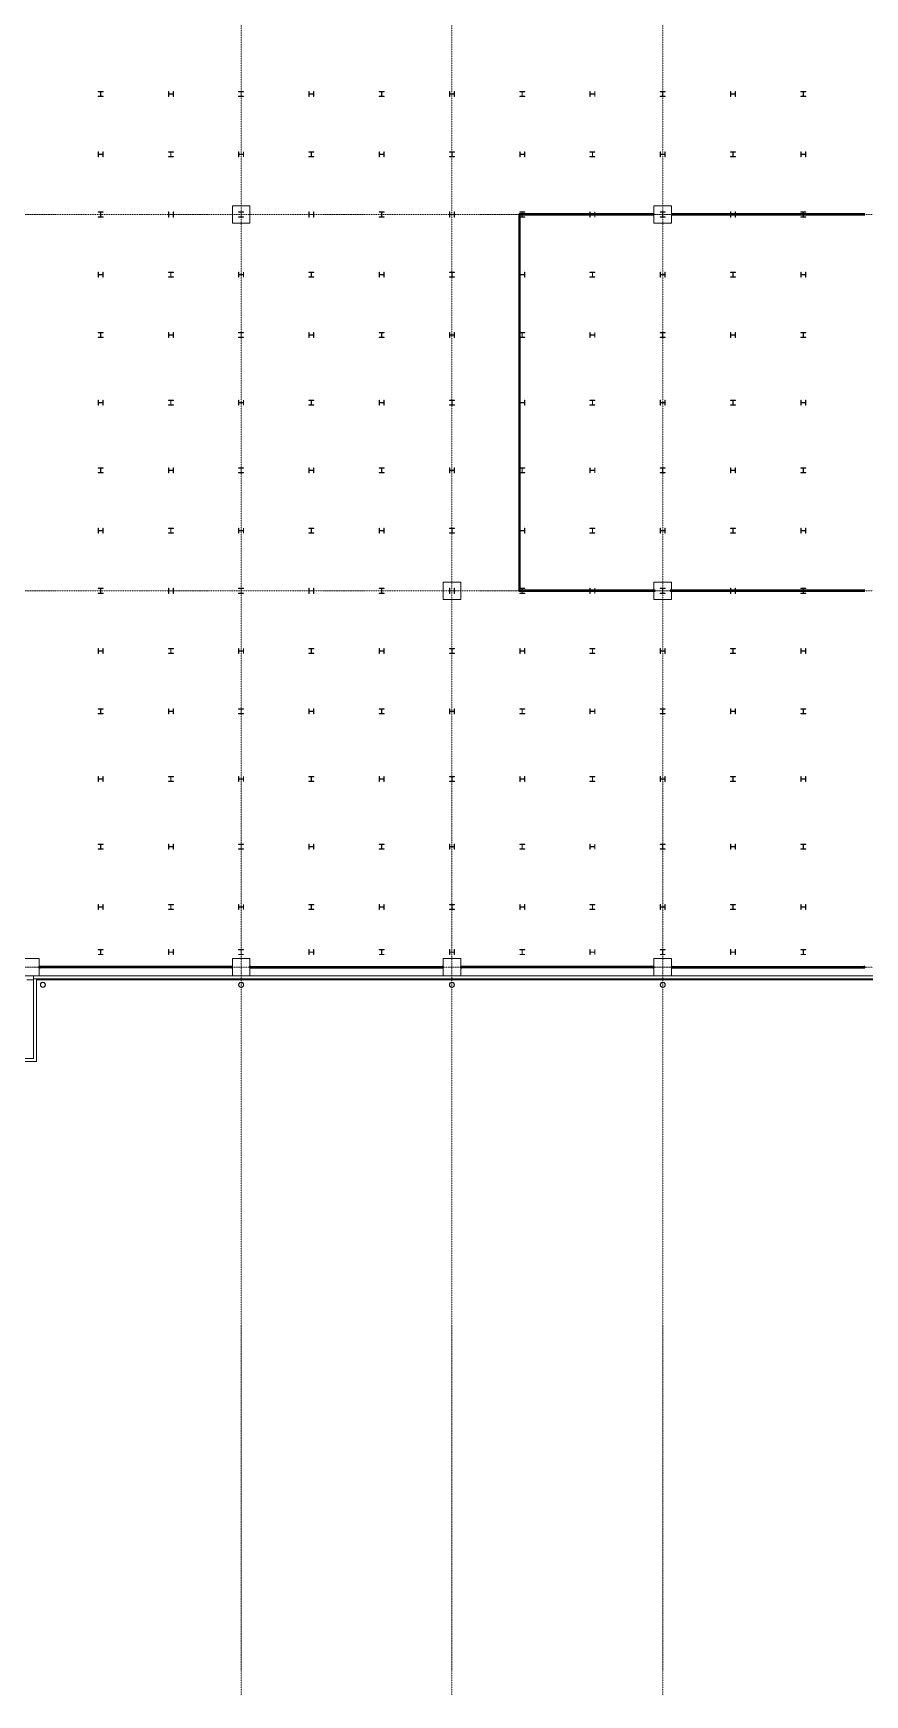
# Model space of a CAD drawing. Extents: x -32000 to 362567, y -29000 to 144214.
# Drawn here: x 184915 to 218050, y -29000 to 37225 of the extents above; entities that cross this region are included whole.
import ezdxf

# ---------------------------------------------------------------- set-up
doc = ezdxf.new("R2010")
doc.units = 0
doc.header["$LTSCALE"] = 10
doc.linetypes.add('H12PL25$0$JJP_三點線', pattern=[0.9, 0.3, -0.15, 0, -0.15, 0, -0.15, 0, -0.15])
for name, color, linetype in [('H12PL25$0$A-OBJE-MEP', 252, 'Continuous'), ('H12PL25$0$A-WALL-EX', 252, 'Continuous'), ('H12PL25$0$A-WALL-IN', 252, 'Continuous'), ('H12PL25$0$S-COL', 252, 'Continuous'), ('H12PL25$0$S-GRID', 252, 'Continuous'), ('XFDP20$0$A-Partition-Col (50K)', 1, 'Continuous'), ('XFDP20$0$A-W-P3_(8K)', 2, 'Continuous'), ('XFDP20$0$A-W-R1 (Rockwool) (50K)', 2, 'Continuous')]:
    doc.layers.add(name, color=color, linetype=linetype)

# ---------------------------------------------------------------- blocks, each defined once
blk = doc.blocks.new('XFDP20$0$TP1-50-Partition_Col-side')
blk.add_lwpolyline([(-2.5, -4), (-2.5, -3.9), (-2.6, -3.9), (-2.5, -3), (-2.5, -0.3), (-2.4, -0.2), (-0.7, -0.2), (-0.5, -0.2), (-0.1, -0.2), (0, -0.2), (0, -0.2), (0.5, -0.2), (0.6, -0.2), (2.4, -0.2), (2.5, -0.3), (2.5, -3), (2.6, -3.9), (2.5, -3.9), (2.5, -4), (2.7, -4), (2.7, 0), (-2.7, 0), (-2.7, -4)], close=True)
for points in [[(-1.6, -2.1), (-2.3, -2.1, 0.414213), (-2.4, -2.2), (-2.4, -3.6), (-2.5, -3.6), (-2.5, -2.2, -0.414213), (-2.3, -2), (-1.6, -2), (-1.6, -2.1)], [(1.6, -2.1), (2.3, -2.1, -0.414213), (2.4, -2.2), (2.4, -3.6), (2.5, -3.6), (2.5, -2.2, 0.414213), (2.3, -2), (1.6, -2), (1.6, -2.1)]]:
    blk.add_lwpolyline(points, format="xyb")
blk.add_lwpolyline([(2.2, -3.6), (-2.2, -3.6, -0.414214), (-2.3, -3.5), (-2.3, -2.6, -0.414214), (-2.2, -2.5), (-1.3, -2.5, 0.414214), (-1.1, -2.3), (-1.1, -2.2, 0.414214), (-1.3, -2.1), (-1.9, -2.1), (-1.9, -2.1), (-1.3, -2.1, -0.414214), (-1.2, -2.2), (-1.2, -2.3, -0.414214), (-1.3, -2.4), (-2.2, -2.4, 0.414214), (-2.4, -2.6), (-2.4, -3.5, 0.414214), (-2.2, -3.6), (2.2, -3.6, 0.414214), (2.4, -3.5), (2.4, -2.6, 0.414214), (2.2, -2.4), (1.3, -2.4, -0.414214), (1.2, -2.3), (1.2, -2.2, -0.414214), (1.3, -2.1), (1.9, -2.1), (1.9, -2.1), (1.3, -2.1, 0.414214), (1.1, -2.2), (1.1, -2.3, 0.414214), (1.3, -2.5), (2.2, -2.5, -0.414214), (2.3, -2.6), (2.3, -3.5, -0.414214)], format="xyb", close=True)
blk = doc.blocks.new('XFDP20')
at = {"layer": 'XFDP20$0$A-W-P3_(8K)', "ltscale": 0.5}
for p, q in [((204275, 14975), (204275, 30025)), ((209650, 30025), (204275, 30025)), ((204325, 15025), (204325, 29975)), ((209650, 29975), (204325, 29975)), ((218050, 30025), (210350, 30025)), ((218050, 29975), (210350, 29975)), ((209700, 14975), (204275, 14975)), ((209700, 15025), (204325, 15025)), ((218050, 15025), (210300, 15025)), ((218050, 14975), (210300, 14975))]:
    blk.add_line(p, q, dxfattribs=at)
at = {"layer": 'XFDP20$0$A-W-R1 (Rockwool) (50K)'}
for p, q in [((192850, 25, 0), (185150, 25, 0)), ((193550, 25, 0), (201250, 25, 0)), ((209650, 25, 0), (201950, 25, 0)), ((210350, 25, 0), (218050, 25, 0)), ((192850, -25, 0), (185150, -25, 0)), ((193550, -25, 0), (201250, -25, 0)), ((209650, -25, 0), (201950, -25, 0)), ((210350, -25, 0), (218050, -25, 0))]:
    blk.add_line(p, q, dxfattribs=at)
at = {"layer": 'XFDP20$0$A-Partition-Col (50K)', "yscale": 10, "zscale": 10}
for p, xscale, rotation in [((185150, 0), -10, 90), ((192850, 0, 0), 10, 270), ((193550, 0, 0), -10, 90), ((201250, 0), 10, 270), ((201950, 0), -10, 90), ((209650, 0, 0), 10, 270), ((210350, 0, 0), -10, 90), ((218050, 0), 10, 270)]:
    blk.add_blockref('XFDP20$0$TP1-50-Partition_Col-side', p, dxfattribs=dict(at, xscale=xscale, rotation=rotation))
blk = doc.blocks.new('H12PL25')
at = {"layer": 'H12PL25$0$A-OBJE-MEP', "lineweight": 0, "flags": 128}
for points in [[(185395, -700, 1), (185205, -700, 1)], [(193295, -700, 1), (193105, -700, 1)], [(201695, -700, 1), (201505, -700, 1)], [(210095, -700, 1), (209905, -700, 1)]]:
    blk.add_lwpolyline(points, format="xyb", close=True, dxfattribs=at)
at = {"layer": 'H12PL25$0$A-OBJE-MEP', "lineweight": 0}
for centre in [(185300, -700), (193200, -700), (201600, -700), (210000, -700)]:
    blk.add_circle(centre, 100, dxfattribs=at)
at = {"layer": 'H12PL25$0$A-WALL-EX', "lineweight": 0}
for p, q in [((185050, -350), (184930, -350)), ((184930, -350), (184930, -465)), ((185050, -350), (184930, -350)), ((184930, -465), (185050, -465)), ((184930, -465), (185050, -465)), ((243100, -465), (185050, -465))]:
    blk.add_line(p, q, dxfattribs=at)
at = {"layer": 'H12PL25$0$A-WALL-EX', "lineweight": 0, "flags": 128}
for points in [[(184930, -350), (184930, -3640)], [(185050, -350), (184930, -350)], [(243220, -350), (185050, -350)], [(185050, -500), (185050, -465)], [(185050, -3640), (185050, -465)], [(185050, -500), (243100, -500)], [(185050, -500), (243100, -500)], [(185050, -500), (243100, -500)], [(185050, -500), (243100, -500)], [(176150, -3760), (185050, -3760)], [(184930, -3640), (176270, -3640)], [(185050, -3760), (185050, -3640)]]:
    blk.add_lwpolyline(points, dxfattribs=at)
at = {"layer": 'H12PL25$0$A-WALL-IN', "lineweight": 0, "flags": 128}
for points in [[(184662.5, -500), (184930, -500)], [(184930, -500), (184930, -350)]]:
    blk.add_lwpolyline(points, dxfattribs=at)
at = {"layer": 'H12PL25$0$S-COL', "lineweight": 0, "flags": 128}
for points in [[(187500, 34700), (187500, 34712), (187583, 34712, 0.41421356), (187596, 34725), (187596, 34875, 0.41421356), (187583, 34888), (187500, 34888), (187500, 34900), (187700, 34900), (187700, 34888), (187617, 34888, 0.41421356), (187604, 34875), (187604, 34725, 0.41421356), (187617, 34712), (187700, 34712), (187700, 34700)], [(190300, 34900), (190312, 34900), (190312, 34817, 0.41421356), (190325, 34804), (190475, 34804, 0.41421356), (190488, 34817), (190488, 34900), (190500, 34900), (190500, 34700), (190488, 34700), (190488, 34783, 0.41421356), (190475, 34796), (190325, 34796, 0.41421356), (190312, 34783), (190312, 34700), (190300, 34700)], [(193100, 34700), (193100, 34712), (193183, 34712, 0.41421356), (193196, 34725), (193196, 34875, 0.41421356), (193183, 34888), (193100, 34888), (193100, 34900), (193300, 34900), (193300, 34888), (193217, 34888, 0.41421356), (193204, 34875), (193204, 34725, 0.41421356), (193217, 34712), (193300, 34712), (193300, 34700)], [(195900, 34900), (195912, 34900), (195912, 34817, 0.41421356), (195925, 34804), (196075, 34804, 0.41421356), (196088, 34817), (196088, 34900), (196100, 34900), (196100, 34700), (196088, 34700), (196088, 34783, 0.41421356), (196075, 34796), (195925, 34796, 0.41421356), (195912, 34783), (195912, 34700), (195900, 34700)], [(198700, 34700), (198700, 34712), (198783, 34712, 0.41421356), (198796, 34725), (198796, 34875, 0.41421356), (198783, 34888), (198700, 34888), (198700, 34900), (198900, 34900), (198900, 34888), (198817, 34888, 0.41421356), (198804, 34875), (198804, 34725, 0.41421356), (198817, 34712), (198900, 34712), (198900, 34700)], [(201500, 34900), (201512, 34900), (201512, 34817, 0.41421356), (201525, 34804), (201675, 34804, 0.41421356), (201688, 34817), (201688, 34900), (201700, 34900), (201700, 34700), (201688, 34700), (201688, 34783, 0.41421356), (201675, 34796), (201525, 34796, 0.41421356), (201512, 34783), (201512, 34700), (201500, 34700)], [(204300, 34700), (204300, 34712), (204383, 34712, 0.41421356), (204396, 34725), (204396, 34875, 0.41421356), (204383, 34888), (204300, 34888), (204300, 34900), (204500, 34900), (204500, 34888), (204417, 34888, 0.41421356), (204404, 34875), (204404, 34725, 0.41421356), (204417, 34712), (204500, 34712), (204500, 34700)], [(207100, 34900), (207112, 34900), (207112, 34817, 0.41421356), (207125, 34804), (207275, 34804, 0.41421356), (207288, 34817), (207288, 34900), (207300, 34900), (207300, 34700), (207288, 34700), (207288, 34783, 0.41421356), (207275, 34796), (207125, 34796, 0.41421356), (207112, 34783), (207112, 34700), (207100, 34700)], [(209900, 34700), (209900, 34712), (209983, 34712, 0.41421356), (209996, 34725), (209996, 34875, 0.41421356), (209983, 34888), (209900, 34888), (209900, 34900), (210100, 34900), (210100, 34888), (210017, 34888, 0.41421356), (210004, 34875), (210004, 34725, 0.41421356), (210017, 34712), (210100, 34712), (210100, 34700)], [(212700, 34900), (212712, 34900), (212712, 34817, 0.41421356), (212725, 34804), (212875, 34804, 0.41421356), (212888, 34817), (212888, 34900), (212900, 34900), (212900, 34700), (212888, 34700), (212888, 34783, 0.41421356), (212875, 34796), (212725, 34796, 0.41421356), (212712, 34783), (212712, 34700), (212700, 34700)], [(215500, 34700), (215500, 34712), (215583, 34712, 0.41421356), (215596, 34725), (215596, 34875, 0.41421356), (215583, 34888), (215500, 34888), (215500, 34900), (215700, 34900), (215700, 34888), (215617, 34888, 0.41421356), (215604, 34875), (215604, 34725, 0.41421356), (215617, 34712), (215700, 34712), (215700, 34700)], [(187500, 32500), (187512, 32500), (187512, 32417, 0.41421356), (187525, 32404), (187675, 32404, 0.41421356), (187688, 32417), (187688, 32500), (187700, 32500), (187700, 32300), (187688, 32300), (187688, 32383, 0.41421356), (187675, 32396), (187525, 32396, 0.41421356), (187512, 32383), (187512, 32300), (187500, 32300)], [(190300, 32300), (190300, 32312), (190383, 32312, 0.41421356), (190396, 32325), (190396, 32475, 0.41421356), (190383, 32488), (190300, 32488), (190300, 32500), (190500, 32500), (190500, 32488), (190417, 32488, 0.41421356), (190404, 32475), (190404, 32325, 0.41421356), (190417, 32312), (190500, 32312), (190500, 32300)], [(193100, 32500), (193112, 32500), (193112, 32417, 0.41421356), (193125, 32404), (193275, 32404, 0.41421356), (193288, 32417), (193288, 32500), (193300, 32500), (193300, 32300), (193288, 32300), (193288, 32383, 0.41421356), (193275, 32396), (193125, 32396, 0.41421356), (193112, 32383), (193112, 32300), (193100, 32300)], [(195900, 32300), (195900, 32312), (195983, 32312, 0.41421356), (195996, 32325), (195996, 32475, 0.41421356), (195983, 32488), (195900, 32488), (195900, 32500), (196100, 32500), (196100, 32488), (196017, 32488, 0.41421356), (196004, 32475), (196004, 32325, 0.41421356), (196017, 32312), (196100, 32312), (196100, 32300)], [(198700, 32500), (198712, 32500), (198712, 32417, 0.41421356), (198725, 32404), (198875, 32404, 0.41421356), (198888, 32417), (198888, 32500), (198900, 32500), (198900, 32300), (198888, 32300), (198888, 32383, 0.41421356), (198875, 32396), (198725, 32396, 0.41421356), (198712, 32383), (198712, 32300), (198700, 32300)], [(201500, 32300), (201500, 32312), (201583, 32312, 0.41421356), (201596, 32325), (201596, 32475, 0.41421356), (201583, 32488), (201500, 32488), (201500, 32500), (201700, 32500), (201700, 32488), (201617, 32488, 0.41421356), (201604, 32475), (201604, 32325, 0.41421356), (201617, 32312), (201700, 32312), (201700, 32300)], [(204300, 32500), (204312, 32500), (204312, 32417, 0.41421356), (204325, 32404), (204475, 32404, 0.41421356), (204488, 32417), (204488, 32500), (204500, 32500), (204500, 32300), (204488, 32300), (204488, 32383, 0.41421356), (204475, 32396), (204325, 32396, 0.41421356), (204312, 32383), (204312, 32300), (204300, 32300)], [(207100, 32300), (207100, 32312), (207183, 32312, 0.41421356), (207196, 32325), (207196, 32475, 0.41421356), (207183, 32488), (207100, 32488), (207100, 32500), (207300, 32500), (207300, 32488), (207217, 32488, 0.41421356), (207204, 32475), (207204, 32325, 0.41421356), (207217, 32312), (207300, 32312), (207300, 32300)], [(209900, 32500), (209912, 32500), (209912, 32417, 0.41421356), (209925, 32404), (210075, 32404, 0.41421356), (210088, 32417), (210088, 32500), (210100, 32500), (210100, 32300), (210088, 32300), (210088, 32383, 0.41421356), (210075, 32396), (209925, 32396, 0.41421356), (209912, 32383), (209912, 32300), (209900, 32300)], [(212700, 32300), (212700, 32312), (212783, 32312, 0.41421356), (212796, 32325), (212796, 32475, 0.41421356), (212783, 32488), (212700, 32488), (212700, 32500), (212900, 32500), (212900, 32488), (212817, 32488, 0.41421356), (212804, 32475), (212804, 32325, 0.41421356), (212817, 32312), (212900, 32312), (212900, 32300)], [(215500, 32500), (215512, 32500), (215512, 32417, 0.41421356), (215525, 32404), (215675, 32404, 0.41421356), (215688, 32417), (215688, 32500), (215700, 32500), (215700, 32300), (215688, 32300), (215688, 32383, 0.41421356), (215675, 32396), (215525, 32396, 0.41421356), (215512, 32383), (215512, 32300), (215500, 32300)], [(187500, 29900), (187500, 29912), (187583, 29912, 0.41421356), (187596, 29925), (187596, 30075, 0.41421356), (187583, 30088), (187500, 30088), (187500, 30100), (187700, 30100), (187700, 30088), (187617, 30088, 0.41421356), (187604, 30075), (187604, 29925, 0.41421356), (187617, 29912), (187700, 29912), (187700, 29900)], [(190300, 30100), (190312, 30100), (190312, 30017, 0.41421356), (190325, 30004), (190475, 30004, 0.41421356), (190488, 30017), (190488, 30100), (190500, 30100), (190500, 29900), (190488, 29900), (190488, 29983, 0.41421356), (190475, 29996), (190325, 29996, 0.41421356), (190312, 29983), (190312, 29900), (190300, 29900)], [(193100, 29900), (193100, 29912), (193183, 29912, 0.41421356), (193196, 29925), (193196, 30075, 0.41421356), (193183, 30088), (193100, 30088), (193100, 30100), (193300, 30100), (193300, 30088), (193217, 30088, 0.41421356), (193204, 30075), (193204, 29925, 0.41421356), (193217, 29912), (193300, 29912), (193300, 29900)], [(195900, 30100), (195912, 30100), (195912, 30017, 0.41421356), (195925, 30004), (196075, 30004, 0.41421356), (196088, 30017), (196088, 30100), (196100, 30100), (196100, 29900), (196088, 29900), (196088, 29983, 0.41421356), (196075, 29996), (195925, 29996, 0.41421356), (195912, 29983), (195912, 29900), (195900, 29900)], [(198700, 29900), (198700, 29912), (198783, 29912, 0.41421356), (198796, 29925), (198796, 30075, 0.41421356), (198783, 30088), (198700, 30088), (198700, 30100), (198900, 30100), (198900, 30088), (198817, 30088, 0.41421356), (198804, 30075), (198804, 29925, 0.41421356), (198817, 29912), (198900, 29912), (198900, 29900)], [(201500, 30100), (201512, 30100), (201512, 30017, 0.41421356), (201525, 30004), (201675, 30004, 0.41421356), (201688, 30017), (201688, 30100), (201700, 30100), (201700, 29900), (201688, 29900), (201688, 29983, 0.41421356), (201675, 29996), (201525, 29996, 0.41421356), (201512, 29983), (201512, 29900), (201500, 29900)], [(204300, 29900), (204300, 29912), (204383, 29912, 0.41421356), (204396, 29925), (204396, 30075, 0.41421356), (204383, 30088), (204300, 30088), (204300, 30100), (204500, 30100), (204500, 30088), (204417, 30088, 0.41421356), (204404, 30075), (204404, 29925, 0.41421356), (204417, 29912), (204500, 29912), (204500, 29900)], [(207100, 30100), (207112, 30100), (207112, 30017, 0.41421356), (207125, 30004), (207275, 30004, 0.41421356), (207288, 30017), (207288, 30100), (207300, 30100), (207300, 29900), (207288, 29900), (207288, 29983, 0.41421356), (207275, 29996), (207125, 29996, 0.41421356), (207112, 29983), (207112, 29900), (207100, 29900)], [(209900, 29900), (209900, 29912), (209983, 29912, 0.41421356), (209996, 29925), (209996, 30075, 0.41421356), (209983, 30088), (209900, 30088), (209900, 30100), (210100, 30100), (210100, 30088), (210017, 30088, 0.41421356), (210004, 30075), (210004, 29925, 0.41421356), (210017, 29912), (210100, 29912), (210100, 29900)], [(212700, 30100), (212712, 30100), (212712, 30017, 0.41421356), (212725, 30004), (212875, 30004, 0.41421356), (212888, 30017), (212888, 30100), (212900, 30100), (212900, 29900), (212888, 29900), (212888, 29983, 0.41421356), (212875, 29996), (212725, 29996, 0.41421356), (212712, 29983), (212712, 29900), (212700, 29900)], [(215500, 29900), (215500, 29912), (215583, 29912, 0.41421356), (215596, 29925), (215596, 30075, 0.41421356), (215583, 30088), (215500, 30088), (215500, 30100), (215700, 30100), (215700, 30088), (215617, 30088, 0.41421356), (215604, 30075), (215604, 29925, 0.41421356), (215617, 29912), (215700, 29912), (215700, 29900)], [(187500, 27700), (187512, 27700), (187512, 27617, 0.41421356), (187525, 27604), (187675, 27604, 0.41421356), (187688, 27617), (187688, 27700), (187700, 27700), (187700, 27500), (187688, 27500), (187688, 27583, 0.41421356), (187675, 27596), (187525, 27596, 0.41421356), (187512, 27583), (187512, 27500), (187500, 27500)], [(190300, 27500), (190300, 27512), (190383, 27512, 0.41421356), (190396, 27525), (190396, 27675, 0.41421356), (190383, 27688), (190300, 27688), (190300, 27700), (190500, 27700), (190500, 27688), (190417, 27688, 0.41421356), (190404, 27675), (190404, 27525, 0.41421356), (190417, 27512), (190500, 27512), (190500, 27500)], [(193100, 27700), (193112, 27700), (193112, 27617, 0.41421356), (193125, 27604), (193275, 27604, 0.41421356), (193288, 27617), (193288, 27700), (193300, 27700), (193300, 27500), (193288, 27500), (193288, 27583, 0.41421356), (193275, 27596), (193125, 27596, 0.41421356), (193112, 27583), (193112, 27500), (193100, 27500)], [(195900, 27500), (195900, 27512), (195983, 27512, 0.41421356), (195996, 27525), (195996, 27675, 0.41421356), (195983, 27688), (195900, 27688), (195900, 27700), (196100, 27700), (196100, 27688), (196017, 27688, 0.41421356), (196004, 27675), (196004, 27525, 0.41421356), (196017, 27512), (196100, 27512), (196100, 27500)], [(198700, 27700), (198712, 27700), (198712, 27617, 0.41421356), (198725, 27604), (198875, 27604, 0.41421356), (198888, 27617), (198888, 27700), (198900, 27700), (198900, 27500), (198888, 27500), (198888, 27583, 0.41421356), (198875, 27596), (198725, 27596, 0.41421356), (198712, 27583), (198712, 27500), (198700, 27500)], [(201500, 27500), (201500, 27512), (201583, 27512, 0.41421356), (201596, 27525), (201596, 27675, 0.41421356), (201583, 27688), (201500, 27688), (201500, 27700), (201700, 27700), (201700, 27688), (201617, 27688, 0.41421356), (201604, 27675), (201604, 27525, 0.41421356), (201617, 27512), (201700, 27512), (201700, 27500)], [(204300, 27700), (204312, 27700), (204312, 27617, 0.41421356), (204325, 27604), (204475, 27604, 0.41421356), (204488, 27617), (204488, 27700), (204500, 27700), (204500, 27500), (204488, 27500), (204488, 27583, 0.41421356), (204475, 27596), (204325, 27596, 0.41421356), (204312, 27583), (204312, 27500), (204300, 27500)], [(207100, 27500), (207100, 27512), (207183, 27512, 0.41421356), (207196, 27525), (207196, 27675, 0.41421356), (207183, 27688), (207100, 27688), (207100, 27700), (207300, 27700), (207300, 27688), (207217, 27688, 0.41421356), (207204, 27675), (207204, 27525, 0.41421356), (207217, 27512), (207300, 27512), (207300, 27500)], [(209900, 27700), (209912, 27700), (209912, 27617, 0.41421356), (209925, 27604), (210075, 27604, 0.41421356), (210088, 27617), (210088, 27700), (210100, 27700), (210100, 27500), (210088, 27500), (210088, 27583, 0.41421356), (210075, 27596), (209925, 27596, 0.41421356), (209912, 27583), (209912, 27500), (209900, 27500)], [(212700, 27500), (212700, 27512), (212783, 27512, 0.41421356), (212796, 27525), (212796, 27675, 0.41421356), (212783, 27688), (212700, 27688), (212700, 27700), (212900, 27700), (212900, 27688), (212817, 27688, 0.41421356), (212804, 27675), (212804, 27525, 0.41421356), (212817, 27512), (212900, 27512), (212900, 27500)], [(215500, 27700), (215512, 27700), (215512, 27617, 0.41421356), (215525, 27604), (215675, 27604, 0.41421356), (215688, 27617), (215688, 27700), (215700, 27700), (215700, 27500), (215688, 27500), (215688, 27583, 0.41421356), (215675, 27596), (215525, 27596, 0.41421356), (215512, 27583), (215512, 27500), (215500, 27500)], [(187500, 25100), (187500, 25112), (187583, 25112, 0.41421356), (187596, 25125), (187596, 25275, 0.41421356), (187583, 25288), (187500, 25288), (187500, 25300), (187700, 25300), (187700, 25288), (187617, 25288, 0.41421356), (187604, 25275), (187604, 25125, 0.41421356), (187617, 25112), (187700, 25112), (187700, 25100)], [(190300, 25300), (190312, 25300), (190312, 25217, 0.41421356), (190325, 25204), (190475, 25204, 0.41421356), (190488, 25217), (190488, 25300), (190500, 25300), (190500, 25100), (190488, 25100), (190488, 25183, 0.41421356), (190475, 25196), (190325, 25196, 0.41421356), (190312, 25183), (190312, 25100), (190300, 25100)], [(193100, 25100), (193100, 25112), (193183, 25112, 0.41421356), (193196, 25125), (193196, 25275, 0.41421356), (193183, 25288), (193100, 25288), (193100, 25300), (193300, 25300), (193300, 25288), (193217, 25288, 0.41421356), (193204, 25275), (193204, 25125, 0.41421356), (193217, 25112), (193300, 25112), (193300, 25100)], [(195900, 25300), (195912, 25300), (195912, 25217, 0.41421356), (195925, 25204), (196075, 25204, 0.41421356), (196088, 25217), (196088, 25300), (196100, 25300), (196100, 25100), (196088, 25100), (196088, 25183, 0.41421356), (196075, 25196), (195925, 25196, 0.41421356), (195912, 25183), (195912, 25100), (195900, 25100)], [(198700, 25100), (198700, 25112), (198783, 25112, 0.41421356), (198796, 25125), (198796, 25275, 0.41421356), (198783, 25288), (198700, 25288), (198700, 25300), (198900, 25300), (198900, 25288), (198817, 25288, 0.41421356), (198804, 25275), (198804, 25125, 0.41421356), (198817, 25112), (198900, 25112), (198900, 25100)], [(201500, 25300), (201512, 25300), (201512, 25217, 0.41421356), (201525, 25204), (201675, 25204, 0.41421356), (201688, 25217), (201688, 25300), (201700, 25300), (201700, 25100), (201688, 25100), (201688, 25183, 0.41421356), (201675, 25196), (201525, 25196, 0.41421356), (201512, 25183), (201512, 25100), (201500, 25100)], [(204300, 25100), (204300, 25112), (204383, 25112, 0.41421356), (204396, 25125), (204396, 25275, 0.41421356), (204383, 25288), (204300, 25288), (204300, 25300), (204500, 25300), (204500, 25288), (204417, 25288, 0.41421356), (204404, 25275), (204404, 25125, 0.41421356), (204417, 25112), (204500, 25112), (204500, 25100)], [(207100, 25300), (207112, 25300), (207112, 25217, 0.41421356), (207125, 25204), (207275, 25204, 0.41421356), (207288, 25217), (207288, 25300), (207300, 25300), (207300, 25100), (207288, 25100), (207288, 25183, 0.41421356), (207275, 25196), (207125, 25196, 0.41421356), (207112, 25183), (207112, 25100), (207100, 25100)], [(209900, 25100), (209900, 25112), (209983, 25112, 0.41421356), (209996, 25125), (209996, 25275, 0.41421356), (209983, 25288), (209900, 25288), (209900, 25300), (210100, 25300), (210100, 25288), (210017, 25288, 0.41421356), (210004, 25275), (210004, 25125, 0.41421356), (210017, 25112), (210100, 25112), (210100, 25100)], [(212700, 25300), (212712, 25300), (212712, 25217, 0.41421356), (212725, 25204), (212875, 25204, 0.41421356), (212888, 25217), (212888, 25300), (212900, 25300), (212900, 25100), (212888, 25100), (212888, 25183, 0.41421356), (212875, 25196), (212725, 25196, 0.41421356), (212712, 25183), (212712, 25100), (212700, 25100)], [(215500, 25100), (215500, 25112), (215583, 25112, 0.41421356), (215596, 25125), (215596, 25275, 0.41421356), (215583, 25288), (215500, 25288), (215500, 25300), (215700, 25300), (215700, 25288), (215617, 25288, 0.41421356), (215604, 25275), (215604, 25125, 0.41421356), (215617, 25112), (215700, 25112), (215700, 25100)], [(187500, 22600), (187512, 22600), (187512, 22517, 0.41421356), (187525, 22504), (187675, 22504, 0.41421356), (187688, 22517), (187688, 22600), (187700, 22600), (187700, 22400), (187688, 22400), (187688, 22483, 0.41421356), (187675, 22496), (187525, 22496, 0.41421356), (187512, 22483), (187512, 22400), (187500, 22400)], [(190300, 22400), (190300, 22412), (190383, 22412, 0.41421356), (190396, 22425), (190396, 22575, 0.41421356), (190383, 22588), (190300, 22588), (190300, 22600), (190500, 22600), (190500, 22588), (190417, 22588, 0.41421356), (190404, 22575), (190404, 22425, 0.41421356), (190417, 22412), (190500, 22412), (190500, 22400)], [(193100, 22600), (193112, 22600), (193112, 22517, 0.41421356), (193125, 22504), (193275, 22504, 0.41421356), (193288, 22517), (193288, 22600), (193300, 22600), (193300, 22400), (193288, 22400), (193288, 22483, 0.41421356), (193275, 22496), (193125, 22496, 0.41421356), (193112, 22483), (193112, 22400), (193100, 22400)], [(195900, 22400), (195900, 22412), (195983, 22412, 0.41421356), (195996, 22425), (195996, 22575, 0.41421356), (195983, 22588), (195900, 22588), (195900, 22600), (196100, 22600), (196100, 22588), (196017, 22588, 0.41421356), (196004, 22575), (196004, 22425, 0.41421356), (196017, 22412), (196100, 22412), (196100, 22400)], [(198700, 22600), (198712, 22600), (198712, 22517, 0.41421356), (198725, 22504), (198875, 22504, 0.41421356), (198888, 22517), (198888, 22600), (198900, 22600), (198900, 22400), (198888, 22400), (198888, 22483, 0.41421356), (198875, 22496), (198725, 22496, 0.41421356), (198712, 22483), (198712, 22400), (198700, 22400)], [(201500, 22400), (201500, 22412), (201583, 22412, 0.41421356), (201596, 22425), (201596, 22575, 0.41421356), (201583, 22588), (201500, 22588), (201500, 22600), (201700, 22600), (201700, 22588), (201617, 22588, 0.41421356), (201604, 22575), (201604, 22425, 0.41421356), (201617, 22412), (201700, 22412), (201700, 22400)], [(204300, 22600), (204312, 22600), (204312, 22517, 0.41421356), (204325, 22504), (204475, 22504, 0.41421356), (204488, 22517), (204488, 22600), (204500, 22600), (204500, 22400), (204488, 22400), (204488, 22483, 0.41421356), (204475, 22496), (204325, 22496, 0.41421356), (204312, 22483), (204312, 22400), (204300, 22400)], [(207100, 22400), (207100, 22412), (207183, 22412, 0.41421356), (207196, 22425), (207196, 22575, 0.41421356), (207183, 22588), (207100, 22588), (207100, 22600), (207300, 22600), (207300, 22588), (207217, 22588, 0.41421356), (207204, 22575), (207204, 22425, 0.41421356), (207217, 22412), (207300, 22412), (207300, 22400)], [(209900, 22600), (209912, 22600), (209912, 22517, 0.41421356), (209925, 22504), (210075, 22504, 0.41421356), (210088, 22517), (210088, 22600), (210100, 22600), (210100, 22400), (210088, 22400), (210088, 22483, 0.41421356), (210075, 22496), (209925, 22496, 0.41421356), (209912, 22483), (209912, 22400), (209900, 22400)], [(212700, 22400), (212700, 22412), (212783, 22412, 0.41421356), (212796, 22425), (212796, 22575, 0.41421356), (212783, 22588), (212700, 22588), (212700, 22600), (212900, 22600), (212900, 22588), (212817, 22588, 0.41421356), (212804, 22575), (212804, 22425, 0.41421356), (212817, 22412), (212900, 22412), (212900, 22400)], [(215500, 22600), (215512, 22600), (215512, 22517, 0.41421356), (215525, 22504), (215675, 22504, 0.41421356), (215688, 22517), (215688, 22600), (215700, 22600), (215700, 22400), (215688, 22400), (215688, 22483, 0.41421356), (215675, 22496), (215525, 22496, 0.41421356), (215512, 22483), (215512, 22400), (215500, 22400)], [(187500, 19700), (187500, 19712), (187583, 19712, 0.41421356), (187596, 19725), (187596, 19875, 0.41421356), (187583, 19888), (187500, 19888), (187500, 19900), (187700, 19900), (187700, 19888), (187617, 19888, 0.41421356), (187604, 19875), (187604, 19725, 0.41421356), (187617, 19712), (187700, 19712), (187700, 19700)], [(190300, 19900), (190312, 19900), (190312, 19817, 0.41421356), (190325, 19804), (190475, 19804, 0.41421356), (190488, 19817), (190488, 19900), (190500, 19900), (190500, 19700), (190488, 19700), (190488, 19783, 0.41421356), (190475, 19796), (190325, 19796, 0.41421356), (190312, 19783), (190312, 19700), (190300, 19700)], [(193100, 19700), (193100, 19712), (193183, 19712, 0.41421356), (193196, 19725), (193196, 19875, 0.41421356), (193183, 19888), (193100, 19888), (193100, 19900), (193300, 19900), (193300, 19888), (193217, 19888, 0.41421356), (193204, 19875), (193204, 19725, 0.41421356), (193217, 19712), (193300, 19712), (193300, 19700)], [(195900, 19900), (195912, 19900), (195912, 19817, 0.41421356), (195925, 19804), (196075, 19804, 0.41421356), (196088, 19817), (196088, 19900), (196100, 19900), (196100, 19700), (196088, 19700), (196088, 19783, 0.41421356), (196075, 19796), (195925, 19796, 0.41421356), (195912, 19783), (195912, 19700), (195900, 19700)], [(198700, 19700), (198700, 19712), (198783, 19712, 0.41421356), (198796, 19725), (198796, 19875, 0.41421356), (198783, 19888), (198700, 19888), (198700, 19900), (198900, 19900), (198900, 19888), (198817, 19888, 0.41421356), (198804, 19875), (198804, 19725, 0.41421356), (198817, 19712), (198900, 19712), (198900, 19700)], [(201500, 19900), (201512, 19900), (201512, 19817, 0.41421356), (201525, 19804), (201675, 19804, 0.41421356), (201688, 19817), (201688, 19900), (201700, 19900), (201700, 19700), (201688, 19700), (201688, 19783, 0.41421356), (201675, 19796), (201525, 19796, 0.41421356), (201512, 19783), (201512, 19700), (201500, 19700)], [(204300, 19700), (204300, 19712), (204383, 19712, 0.41421356), (204396, 19725), (204396, 19875, 0.41421356), (204383, 19888), (204300, 19888), (204300, 19900), (204500, 19900), (204500, 19888), (204417, 19888, 0.41421356), (204404, 19875), (204404, 19725, 0.41421356), (204417, 19712), (204500, 19712), (204500, 19700)], [(207100, 19900), (207112, 19900), (207112, 19817, 0.41421356), (207125, 19804), (207275, 19804, 0.41421356), (207288, 19817), (207288, 19900), (207300, 19900), (207300, 19700), (207288, 19700), (207288, 19783, 0.41421356), (207275, 19796), (207125, 19796, 0.41421356), (207112, 19783), (207112, 19700), (207100, 19700)], [(209900, 19700), (209900, 19712), (209983, 19712, 0.41421356), (209996, 19725), (209996, 19875, 0.41421356), (209983, 19888), (209900, 19888), (209900, 19900), (210100, 19900), (210100, 19888), (210017, 19888, 0.41421356), (210004, 19875), (210004, 19725, 0.41421356), (210017, 19712), (210100, 19712), (210100, 19700)], [(212700, 19900), (212712, 19900), (212712, 19817, 0.41421356), (212725, 19804), (212875, 19804, 0.41421356), (212888, 19817), (212888, 19900), (212900, 19900), (212900, 19700), (212888, 19700), (212888, 19783, 0.41421356), (212875, 19796), (212725, 19796, 0.41421356), (212712, 19783), (212712, 19700), (212700, 19700)], [(215500, 19700), (215500, 19712), (215583, 19712, 0.41421356), (215596, 19725), (215596, 19875, 0.41421356), (215583, 19888), (215500, 19888), (215500, 19900), (215700, 19900), (215700, 19888), (215617, 19888, 0.41421356), (215604, 19875), (215604, 19725, 0.41421356), (215617, 19712), (215700, 19712), (215700, 19700)], [(187500, 17500), (187512, 17500), (187512, 17417, 0.41421356), (187525, 17404), (187675, 17404, 0.41421356), (187688, 17417), (187688, 17500), (187700, 17500), (187700, 17300), (187688, 17300), (187688, 17383, 0.41421356), (187675, 17396), (187525, 17396, 0.41421356), (187512, 17383), (187512, 17300), (187500, 17300)], [(190300, 17300), (190300, 17312), (190383, 17312, 0.41421356), (190396, 17325), (190396, 17475, 0.41421356), (190383, 17488), (190300, 17488), (190300, 17500), (190500, 17500), (190500, 17488), (190417, 17488, 0.41421356), (190404, 17475), (190404, 17325, 0.41421356), (190417, 17312), (190500, 17312), (190500, 17300)], [(193100, 17500), (193112, 17500), (193112, 17417, 0.41421356), (193125, 17404), (193275, 17404, 0.41421356), (193288, 17417), (193288, 17500), (193300, 17500), (193300, 17300), (193288, 17300), (193288, 17383, 0.41421356), (193275, 17396), (193125, 17396, 0.41421356), (193112, 17383), (193112, 17300), (193100, 17300)], [(195900, 17300), (195900, 17312), (195983, 17312, 0.41421356), (195996, 17325), (195996, 17475, 0.41421356), (195983, 17488), (195900, 17488), (195900, 17500), (196100, 17500), (196100, 17488), (196017, 17488, 0.41421356), (196004, 17475), (196004, 17325, 0.41421356), (196017, 17312), (196100, 17312), (196100, 17300)], [(198700, 17500), (198712, 17500), (198712, 17417, 0.41421356), (198725, 17404), (198875, 17404, 0.41421356), (198888, 17417), (198888, 17500), (198900, 17500), (198900, 17300), (198888, 17300), (198888, 17383, 0.41421356), (198875, 17396), (198725, 17396, 0.41421356), (198712, 17383), (198712, 17300), (198700, 17300)], [(201500, 17300), (201500, 17312), (201583, 17312, 0.41421356), (201596, 17325), (201596, 17475, 0.41421356), (201583, 17488), (201500, 17488), (201500, 17500), (201700, 17500), (201700, 17488), (201617, 17488, 0.41421356), (201604, 17475), (201604, 17325, 0.41421356), (201617, 17312), (201700, 17312), (201700, 17300)], [(204300, 17500), (204312, 17500), (204312, 17417, 0.41421356), (204325, 17404), (204475, 17404, 0.41421356), (204488, 17417), (204488, 17500), (204500, 17500), (204500, 17300), (204488, 17300), (204488, 17383, 0.41421356), (204475, 17396), (204325, 17396, 0.41421356), (204312, 17383), (204312, 17300), (204300, 17300)], [(207100, 17300), (207100, 17312), (207183, 17312, 0.41421356), (207196, 17325), (207196, 17475, 0.41421356), (207183, 17488), (207100, 17488), (207100, 17500), (207300, 17500), (207300, 17488), (207217, 17488, 0.41421356), (207204, 17475), (207204, 17325, 0.41421356), (207217, 17312), (207300, 17312), (207300, 17300)], [(209900, 17500), (209912, 17500), (209912, 17417, 0.41421356), (209925, 17404), (210075, 17404, 0.41421356), (210088, 17417), (210088, 17500), (210100, 17500), (210100, 17300), (210088, 17300), (210088, 17383, 0.41421356), (210075, 17396), (209925, 17396, 0.41421356), (209912, 17383), (209912, 17300), (209900, 17300)], [(212700, 17300), (212700, 17312), (212783, 17312, 0.41421356), (212796, 17325), (212796, 17475, 0.41421356), (212783, 17488), (212700, 17488), (212700, 17500), (212900, 17500), (212900, 17488), (212817, 17488, 0.41421356), (212804, 17475), (212804, 17325, 0.41421356), (212817, 17312), (212900, 17312), (212900, 17300)], [(215500, 17500), (215512, 17500), (215512, 17417, 0.41421356), (215525, 17404), (215675, 17404, 0.41421356), (215688, 17417), (215688, 17500), (215700, 17500), (215700, 17300), (215688, 17300), (215688, 17383, 0.41421356), (215675, 17396), (215525, 17396, 0.41421356), (215512, 17383), (215512, 17300), (215500, 17300)], [(187500, 14900), (187500, 14912), (187583, 14912, 0.41421356), (187596, 14925), (187596, 15075, 0.41421356), (187583, 15088), (187500, 15088), (187500, 15100), (187700, 15100), (187700, 15088), (187617, 15088, 0.41421356), (187604, 15075), (187604, 14925, 0.41421356), (187617, 14912), (187700, 14912), (187700, 14900)], [(190300, 15100), (190312, 15100), (190312, 15017, 0.41421356), (190325, 15004), (190475, 15004, 0.41421356), (190488, 15017), (190488, 15100), (190500, 15100), (190500, 14900), (190488, 14900), (190488, 14983, 0.41421356), (190475, 14996), (190325, 14996, 0.41421356), (190312, 14983), (190312, 14900), (190300, 14900)], [(193100, 14900), (193100, 14912), (193183, 14912, 0.41421356), (193196, 14925), (193196, 15075, 0.41421356), (193183, 15088), (193100, 15088), (193100, 15100), (193300, 15100), (193300, 15088), (193217, 15088, 0.41421356), (193204, 15075), (193204, 14925, 0.41421356), (193217, 14912), (193300, 14912), (193300, 14900)], [(195900, 15100), (195912, 15100), (195912, 15017, 0.41421356), (195925, 15004), (196075, 15004, 0.41421356), (196088, 15017), (196088, 15100), (196100, 15100), (196100, 14900), (196088, 14900), (196088, 14983, 0.41421356), (196075, 14996), (195925, 14996, 0.41421356), (195912, 14983), (195912, 14900), (195900, 14900)], [(198700, 14900), (198700, 14912), (198783, 14912, 0.41421356), (198796, 14925), (198796, 15075, 0.41421356), (198783, 15088), (198700, 15088), (198700, 15100), (198900, 15100), (198900, 15088), (198817, 15088, 0.41421356), (198804, 15075), (198804, 14925, 0.41421356), (198817, 14912), (198900, 14912), (198900, 14900)], [(201500, 15100), (201512, 15100), (201512, 15017, 0.41421356), (201525, 15004), (201675, 15004, 0.41421356), (201688, 15017), (201688, 15100), (201700, 15100), (201700, 14900), (201688, 14900), (201688, 14983, 0.41421356), (201675, 14996), (201525, 14996, 0.41421356), (201512, 14983), (201512, 14900), (201500, 14900)], [(204300, 14900), (204300, 14912), (204383, 14912, 0.41421356), (204396, 14925), (204396, 15075, 0.41421356), (204383, 15088), (204300, 15088), (204300, 15100), (204500, 15100), (204500, 15088), (204417, 15088, 0.41421356), (204404, 15075), (204404, 14925, 0.41421356), (204417, 14912), (204500, 14912), (204500, 14900)], [(207100, 15100), (207112, 15100), (207112, 15017, 0.41421356), (207125, 15004), (207275, 15004, 0.41421356), (207288, 15017), (207288, 15100), (207300, 15100), (207300, 14900), (207288, 14900), (207288, 14983, 0.41421356), (207275, 14996), (207125, 14996, 0.41421356), (207112, 14983), (207112, 14900), (207100, 14900)], [(209900, 14900), (209900, 14912), (209983, 14912, 0.41421356), (209996, 14925), (209996, 15075, 0.41421356), (209983, 15088), (209900, 15088), (209900, 15100), (210100, 15100), (210100, 15088), (210017, 15088, 0.41421356), (210004, 15075), (210004, 14925, 0.41421356), (210017, 14912), (210100, 14912), (210100, 14900)], [(212700, 15100), (212712, 15100), (212712, 15017, 0.41421356), (212725, 15004), (212875, 15004, 0.41421356), (212888, 15017), (212888, 15100), (212900, 15100), (212900, 14900), (212888, 14900), (212888, 14983, 0.41421356), (212875, 14996), (212725, 14996, 0.41421356), (212712, 14983), (212712, 14900), (212700, 14900)], [(215500, 14900), (215500, 14912), (215583, 14912, 0.41421356), (215596, 14925), (215596, 15075, 0.41421356), (215583, 15088), (215500, 15088), (215500, 15100), (215700, 15100), (215700, 15088), (215617, 15088, 0.41421356), (215604, 15075), (215604, 14925, 0.41421356), (215617, 14912), (215700, 14912), (215700, 14900)], [(187500, 12700), (187512, 12700), (187512, 12617, 0.41421356), (187525, 12604), (187675, 12604, 0.41421356), (187688, 12617), (187688, 12700), (187700, 12700), (187700, 12500), (187688, 12500), (187688, 12583, 0.41421356), (187675, 12596), (187525, 12596, 0.41421356), (187512, 12583), (187512, 12500), (187500, 12500)], [(190300, 12500), (190300, 12512), (190383, 12512, 0.41421356), (190396, 12525), (190396, 12675, 0.41421356), (190383, 12688), (190300, 12688), (190300, 12700), (190500, 12700), (190500, 12688), (190417, 12688, 0.41421356), (190404, 12675), (190404, 12525, 0.41421356), (190417, 12512), (190500, 12512), (190500, 12500)], [(193100, 12700), (193112, 12700), (193112, 12617, 0.41421356), (193125, 12604), (193275, 12604, 0.41421356), (193288, 12617), (193288, 12700), (193300, 12700), (193300, 12500), (193288, 12500), (193288, 12583, 0.41421356), (193275, 12596), (193125, 12596, 0.41421356), (193112, 12583), (193112, 12500), (193100, 12500)], [(195900, 12500), (195900, 12512), (195983, 12512, 0.41421356), (195996, 12525), (195996, 12675, 0.41421356), (195983, 12688), (195900, 12688), (195900, 12700), (196100, 12700), (196100, 12688), (196017, 12688, 0.41421356), (196004, 12675), (196004, 12525, 0.41421356), (196017, 12512), (196100, 12512), (196100, 12500)], [(198700, 12700), (198712, 12700), (198712, 12617, 0.41421356), (198725, 12604), (198875, 12604, 0.41421356), (198888, 12617), (198888, 12700), (198900, 12700), (198900, 12500), (198888, 12500), (198888, 12583, 0.41421356), (198875, 12596), (198725, 12596, 0.41421356), (198712, 12583), (198712, 12500), (198700, 12500)], [(201500, 12500), (201500, 12512), (201583, 12512, 0.41421356), (201596, 12525), (201596, 12675, 0.41421356), (201583, 12688), (201500, 12688), (201500, 12700), (201700, 12700), (201700, 12688), (201617, 12688, 0.41421356), (201604, 12675), (201604, 12525, 0.41421356), (201617, 12512), (201700, 12512), (201700, 12500)], [(204300, 12700), (204312, 12700), (204312, 12617, 0.41421356), (204325, 12604), (204475, 12604, 0.41421356), (204488, 12617), (204488, 12700), (204500, 12700), (204500, 12500), (204488, 12500), (204488, 12583, 0.41421356), (204475, 12596), (204325, 12596, 0.41421356), (204312, 12583), (204312, 12500), (204300, 12500)], [(207100, 12500), (207100, 12512), (207183, 12512, 0.41421356), (207196, 12525), (207196, 12675, 0.41421356), (207183, 12688), (207100, 12688), (207100, 12700), (207300, 12700), (207300, 12688), (207217, 12688, 0.41421356), (207204, 12675), (207204, 12525, 0.41421356), (207217, 12512), (207300, 12512), (207300, 12500)], [(209900, 12700), (209912, 12700), (209912, 12617, 0.41421356), (209925, 12604), (210075, 12604, 0.41421356), (210088, 12617), (210088, 12700), (210100, 12700), (210100, 12500), (210088, 12500), (210088, 12583, 0.41421356), (210075, 12596), (209925, 12596, 0.41421356), (209912, 12583), (209912, 12500), (209900, 12500)], [(212700, 12500), (212700, 12512), (212783, 12512, 0.41421356), (212796, 12525), (212796, 12675, 0.41421356), (212783, 12688), (212700, 12688), (212700, 12700), (212900, 12700), (212900, 12688), (212817, 12688, 0.41421356), (212804, 12675), (212804, 12525, 0.41421356), (212817, 12512), (212900, 12512), (212900, 12500)], [(215500, 12700), (215512, 12700), (215512, 12617, 0.41421356), (215525, 12604), (215675, 12604, 0.41421356), (215688, 12617), (215688, 12700), (215700, 12700), (215700, 12500), (215688, 12500), (215688, 12583, 0.41421356), (215675, 12596), (215525, 12596, 0.41421356), (215512, 12583), (215512, 12500), (215500, 12500)], [(187500, 10100), (187500, 10112), (187583, 10112, 0.41421356), (187596, 10125), (187596, 10275, 0.41421356), (187583, 10288), (187500, 10288), (187500, 10300), (187700, 10300), (187700, 10288), (187617, 10288, 0.41421356), (187604, 10275), (187604, 10125, 0.41421356), (187617, 10112), (187700, 10112), (187700, 10100)], [(190300, 10300), (190312, 10300), (190312, 10217, 0.41421356), (190325, 10204), (190475, 10204, 0.41421356), (190488, 10217), (190488, 10300), (190500, 10300), (190500, 10100), (190488, 10100), (190488, 10183, 0.41421356), (190475, 10196), (190325, 10196, 0.41421356), (190312, 10183), (190312, 10100), (190300, 10100)], [(193100, 10100), (193100, 10112), (193183, 10112, 0.41421356), (193196, 10125), (193196, 10275, 0.41421356), (193183, 10288), (193100, 10288), (193100, 10300), (193300, 10300), (193300, 10288), (193217, 10288, 0.41421356), (193204, 10275), (193204, 10125, 0.41421356), (193217, 10112), (193300, 10112), (193300, 10100)], [(195900, 10300), (195912, 10300), (195912, 10217, 0.41421356), (195925, 10204), (196075, 10204, 0.41421356), (196088, 10217), (196088, 10300), (196100, 10300), (196100, 10100), (196088, 10100), (196088, 10183, 0.41421356), (196075, 10196), (195925, 10196, 0.41421356), (195912, 10183), (195912, 10100), (195900, 10100)], [(198700, 10100), (198700, 10112), (198783, 10112, 0.41421356), (198796, 10125), (198796, 10275, 0.41421356), (198783, 10288), (198700, 10288), (198700, 10300), (198900, 10300), (198900, 10288), (198817, 10288, 0.41421356), (198804, 10275), (198804, 10125, 0.41421356), (198817, 10112), (198900, 10112), (198900, 10100)], [(201500, 10300), (201512, 10300), (201512, 10217, 0.41421356), (201525, 10204), (201675, 10204, 0.41421356), (201688, 10217), (201688, 10300), (201700, 10300), (201700, 10100), (201688, 10100), (201688, 10183, 0.41421356), (201675, 10196), (201525, 10196, 0.41421356), (201512, 10183), (201512, 10100), (201500, 10100)], [(204300, 10100), (204300, 10112), (204383, 10112, 0.41421356), (204396, 10125), (204396, 10275, 0.41421356), (204383, 10288), (204300, 10288), (204300, 10300), (204500, 10300), (204500, 10288), (204417, 10288, 0.41421356), (204404, 10275), (204404, 10125, 0.41421356), (204417, 10112), (204500, 10112), (204500, 10100)], [(207100, 10300), (207112, 10300), (207112, 10217, 0.41421356), (207125, 10204), (207275, 10204, 0.41421356), (207288, 10217), (207288, 10300), (207300, 10300), (207300, 10100), (207288, 10100), (207288, 10183, 0.41421356), (207275, 10196), (207125, 10196, 0.41421356), (207112, 10183), (207112, 10100), (207100, 10100)], [(209900, 10100), (209900, 10112), (209983, 10112, 0.41421356), (209996, 10125), (209996, 10275, 0.41421356), (209983, 10288), (209900, 10288), (209900, 10300), (210100, 10300), (210100, 10288), (210017, 10288, 0.41421356), (210004, 10275), (210004, 10125, 0.41421356), (210017, 10112), (210100, 10112), (210100, 10100)], [(212700, 10300), (212712, 10300), (212712, 10217, 0.41421356), (212725, 10204), (212875, 10204, 0.41421356), (212888, 10217), (212888, 10300), (212900, 10300), (212900, 10100), (212888, 10100), (212888, 10183, 0.41421356), (212875, 10196), (212725, 10196, 0.41421356), (212712, 10183), (212712, 10100), (212700, 10100)], [(215500, 10100), (215500, 10112), (215583, 10112, 0.41421356), (215596, 10125), (215596, 10275, 0.41421356), (215583, 10288), (215500, 10288), (215500, 10300), (215700, 10300), (215700, 10288), (215617, 10288, 0.41421356), (215604, 10275), (215604, 10125, 0.41421356), (215617, 10112), (215700, 10112), (215700, 10100)], [(187500, 7600), (187512, 7600), (187512, 7517, 0.41421356), (187525, 7504), (187675, 7504, 0.41421356), (187688, 7517), (187688, 7600), (187700, 7600), (187700, 7400), (187688, 7400), (187688, 7483, 0.41421356), (187675, 7496), (187525, 7496, 0.41421356), (187512, 7483), (187512, 7400), (187500, 7400)], [(190300, 7400), (190300, 7412), (190383, 7412, 0.41421356), (190396, 7425), (190396, 7575, 0.41421356), (190383, 7588), (190300, 7588), (190300, 7600), (190500, 7600), (190500, 7588), (190417, 7588, 0.41421356), (190404, 7575), (190404, 7425, 0.41421356), (190417, 7412), (190500, 7412), (190500, 7400)], [(193100, 7600), (193112, 7600), (193112, 7517, 0.41421356), (193125, 7504), (193275, 7504, 0.41421356), (193288, 7517), (193288, 7600), (193300, 7600), (193300, 7400), (193288, 7400), (193288, 7483, 0.41421356), (193275, 7496), (193125, 7496, 0.41421356), (193112, 7483), (193112, 7400), (193100, 7400)], [(195900, 7400), (195900, 7412), (195983, 7412, 0.41421356), (195996, 7425), (195996, 7575, 0.41421356), (195983, 7588), (195900, 7588), (195900, 7600), (196100, 7600), (196100, 7588), (196017, 7588, 0.41421356), (196004, 7575), (196004, 7425, 0.41421356), (196017, 7412), (196100, 7412), (196100, 7400)], [(198700, 7600), (198712, 7600), (198712, 7517, 0.41421356), (198725, 7504), (198875, 7504, 0.41421356), (198888, 7517), (198888, 7600), (198900, 7600), (198900, 7400), (198888, 7400), (198888, 7483, 0.41421356), (198875, 7496), (198725, 7496, 0.41421356), (198712, 7483), (198712, 7400), (198700, 7400)], [(201500, 7400), (201500, 7412), (201583, 7412, 0.41421356), (201596, 7425), (201596, 7575, 0.41421356), (201583, 7588), (201500, 7588), (201500, 7600), (201700, 7600), (201700, 7588), (201617, 7588, 0.41421356), (201604, 7575), (201604, 7425, 0.41421356), (201617, 7412), (201700, 7412), (201700, 7400)], [(204300, 7600), (204312, 7600), (204312, 7517, 0.41421356), (204325, 7504), (204475, 7504, 0.41421356), (204488, 7517), (204488, 7600), (204500, 7600), (204500, 7400), (204488, 7400), (204488, 7483, 0.41421356), (204475, 7496), (204325, 7496, 0.41421356), (204312, 7483), (204312, 7400), (204300, 7400)], [(207100, 7400), (207100, 7412), (207183, 7412, 0.41421356), (207196, 7425), (207196, 7575, 0.41421356), (207183, 7588), (207100, 7588), (207100, 7600), (207300, 7600), (207300, 7588), (207217, 7588, 0.41421356), (207204, 7575), (207204, 7425, 0.41421356), (207217, 7412), (207300, 7412), (207300, 7400)], [(209900, 7600), (209912, 7600), (209912, 7517, 0.41421356), (209925, 7504), (210075, 7504, 0.41421356), (210088, 7517), (210088, 7600), (210100, 7600), (210100, 7400), (210088, 7400), (210088, 7483, 0.41421356), (210075, 7496), (209925, 7496, 0.41421356), (209912, 7483), (209912, 7400), (209900, 7400)], [(212700, 7400), (212700, 7412), (212783, 7412, 0.41421356), (212796, 7425), (212796, 7575, 0.41421356), (212783, 7588), (212700, 7588), (212700, 7600), (212900, 7600), (212900, 7588), (212817, 7588, 0.41421356), (212804, 7575), (212804, 7425, 0.41421356), (212817, 7412), (212900, 7412), (212900, 7400)], [(215500, 7600), (215512, 7600), (215512, 7517, 0.41421356), (215525, 7504), (215675, 7504, 0.41421356), (215688, 7517), (215688, 7600), (215700, 7600), (215700, 7400), (215688, 7400), (215688, 7483, 0.41421356), (215675, 7496), (215525, 7496, 0.41421356), (215512, 7483), (215512, 7400), (215500, 7400)], [(187500, 4700), (187500, 4712), (187583, 4712, 0.41421356), (187596, 4725), (187596, 4875, 0.41421356), (187583, 4888), (187500, 4888), (187500, 4900), (187700, 4900), (187700, 4888), (187617, 4888, 0.41421356), (187604, 4875), (187604, 4725, 0.41421356), (187617, 4712), (187700, 4712), (187700, 4700)], [(190300, 4900), (190312, 4900), (190312, 4817, 0.41421356), (190325, 4804), (190475, 4804, 0.41421356), (190488, 4817), (190488, 4900), (190500, 4900), (190500, 4700), (190488, 4700), (190488, 4783, 0.41421356), (190475, 4796), (190325, 4796, 0.41421356), (190312, 4783), (190312, 4700), (190300, 4700)], [(193100, 4700), (193100, 4712), (193183, 4712, 0.41421356), (193196, 4725), (193196, 4875, 0.41421356), (193183, 4888), (193100, 4888), (193100, 4900), (193300, 4900), (193300, 4888), (193217, 4888, 0.41421356), (193204, 4875), (193204, 4725, 0.41421356), (193217, 4712), (193300, 4712), (193300, 4700)], [(195900, 4900), (195912, 4900), (195912, 4817, 0.41421356), (195925, 4804), (196075, 4804, 0.41421356), (196088, 4817), (196088, 4900), (196100, 4900), (196100, 4700), (196088, 4700), (196088, 4783, 0.41421356), (196075, 4796), (195925, 4796, 0.41421356), (195912, 4783), (195912, 4700), (195900, 4700)], [(198700, 4700), (198700, 4712), (198783, 4712, 0.41421356), (198796, 4725), (198796, 4875, 0.41421356), (198783, 4888), (198700, 4888), (198700, 4900), (198900, 4900), (198900, 4888), (198817, 4888, 0.41421356), (198804, 4875), (198804, 4725, 0.41421356), (198817, 4712), (198900, 4712), (198900, 4700)], [(201500, 4900), (201512, 4900), (201512, 4817, 0.41421356), (201525, 4804), (201675, 4804, 0.41421356), (201688, 4817), (201688, 4900), (201700, 4900), (201700, 4700), (201688, 4700), (201688, 4783, 0.41421356), (201675, 4796), (201525, 4796, 0.41421356), (201512, 4783), (201512, 4700), (201500, 4700)], [(204300, 4700), (204300, 4712), (204383, 4712, 0.41421356), (204396, 4725), (204396, 4875, 0.41421356), (204383, 4888), (204300, 4888), (204300, 4900), (204500, 4900), (204500, 4888), (204417, 4888, 0.41421356), (204404, 4875), (204404, 4725, 0.41421356), (204417, 4712), (204500, 4712), (204500, 4700)], [(207100, 4900), (207112, 4900), (207112, 4817, 0.41421356), (207125, 4804), (207275, 4804, 0.41421356), (207288, 4817), (207288, 4900), (207300, 4900), (207300, 4700), (207288, 4700), (207288, 4783, 0.41421356), (207275, 4796), (207125, 4796, 0.41421356), (207112, 4783), (207112, 4700), (207100, 4700)], [(209900, 4700), (209900, 4712), (209983, 4712, 0.41421356), (209996, 4725), (209996, 4875, 0.41421356), (209983, 4888), (209900, 4888), (209900, 4900), (210100, 4900), (210100, 4888), (210017, 4888, 0.41421356), (210004, 4875), (210004, 4725, 0.41421356), (210017, 4712), (210100, 4712), (210100, 4700)], [(212700, 4900), (212712, 4900), (212712, 4817, 0.41421356), (212725, 4804), (212875, 4804, 0.41421356), (212888, 4817), (212888, 4900), (212900, 4900), (212900, 4700), (212888, 4700), (212888, 4783, 0.41421356), (212875, 4796), (212725, 4796, 0.41421356), (212712, 4783), (212712, 4700), (212700, 4700)], [(215500, 4700), (215500, 4712), (215583, 4712, 0.41421356), (215596, 4725), (215596, 4875, 0.41421356), (215583, 4888), (215500, 4888), (215500, 4900), (215700, 4900), (215700, 4888), (215617, 4888, 0.41421356), (215604, 4875), (215604, 4725, 0.41421356), (215617, 4712), (215700, 4712), (215700, 4700)], [(187500, 2500), (187512, 2500), (187512, 2417, 0.41421356), (187525, 2404), (187675, 2404, 0.41421356), (187688, 2417), (187688, 2500), (187700, 2500), (187700, 2300), (187688, 2300), (187688, 2383, 0.41421356), (187675, 2396), (187525, 2396, 0.41421356), (187512, 2383), (187512, 2300), (187500, 2300)], [(190300, 2300), (190300, 2312), (190383, 2312, 0.41421356), (190396, 2325), (190396, 2475, 0.41421356), (190383, 2488), (190300, 2488), (190300, 2500), (190500, 2500), (190500, 2488), (190417, 2488, 0.41421356), (190404, 2475), (190404, 2325, 0.41421356), (190417, 2312), (190500, 2312), (190500, 2300)], [(193100, 2500), (193112, 2500), (193112, 2417, 0.41421356), (193125, 2404), (193275, 2404, 0.41421356), (193288, 2417), (193288, 2500), (193300, 2500), (193300, 2300), (193288, 2300), (193288, 2383, 0.41421356), (193275, 2396), (193125, 2396, 0.41421356), (193112, 2383), (193112, 2300), (193100, 2300)], [(195900, 2300), (195900, 2312), (195983, 2312, 0.41421356), (195996, 2325), (195996, 2475, 0.41421356), (195983, 2488), (195900, 2488), (195900, 2500), (196100, 2500), (196100, 2488), (196017, 2488, 0.41421356), (196004, 2475), (196004, 2325, 0.41421356), (196017, 2312), (196100, 2312), (196100, 2300)], [(198700, 2500), (198712, 2500), (198712, 2417, 0.41421356), (198725, 2404), (198875, 2404, 0.41421356), (198888, 2417), (198888, 2500), (198900, 2500), (198900, 2300), (198888, 2300), (198888, 2383, 0.41421356), (198875, 2396), (198725, 2396, 0.41421356), (198712, 2383), (198712, 2300), (198700, 2300)], [(201500, 2300), (201500, 2312), (201583, 2312, 0.41421356), (201596, 2325), (201596, 2475, 0.41421356), (201583, 2488), (201500, 2488), (201500, 2500), (201700, 2500), (201700, 2488), (201617, 2488, 0.41421356), (201604, 2475), (201604, 2325, 0.41421356), (201617, 2312), (201700, 2312), (201700, 2300)], [(204300, 2500), (204312, 2500), (204312, 2417, 0.41421356), (204325, 2404), (204475, 2404, 0.41421356), (204488, 2417), (204488, 2500), (204500, 2500), (204500, 2300), (204488, 2300), (204488, 2383, 0.41421356), (204475, 2396), (204325, 2396, 0.41421356), (204312, 2383), (204312, 2300), (204300, 2300)], [(207100, 2300), (207100, 2312), (207183, 2312, 0.41421356), (207196, 2325), (207196, 2475, 0.41421356), (207183, 2488), (207100, 2488), (207100, 2500), (207300, 2500), (207300, 2488), (207217, 2488, 0.41421356), (207204, 2475), (207204, 2325, 0.41421356), (207217, 2312), (207300, 2312), (207300, 2300)], [(209900, 2500), (209912, 2500), (209912, 2417, 0.41421356), (209925, 2404), (210075, 2404, 0.41421356), (210088, 2417), (210088, 2500), (210100, 2500), (210100, 2300), (210088, 2300), (210088, 2383, 0.41421356), (210075, 2396), (209925, 2396, 0.41421356), (209912, 2383), (209912, 2300), (209900, 2300)], [(212700, 2300), (212700, 2312), (212783, 2312, 0.41421356), (212796, 2325), (212796, 2475, 0.41421356), (212783, 2488), (212700, 2488), (212700, 2500), (212900, 2500), (212900, 2488), (212817, 2488, 0.41421356), (212804, 2475), (212804, 2325, 0.41421356), (212817, 2312), (212900, 2312), (212900, 2300)], [(215500, 2500), (215512, 2500), (215512, 2417, 0.41421356), (215525, 2404), (215675, 2404, 0.41421356), (215688, 2417), (215688, 2500), (215700, 2500), (215700, 2300), (215688, 2300), (215688, 2383, 0.41421356), (215675, 2396), (215525, 2396, 0.41421356), (215512, 2383), (215512, 2300), (215500, 2300)], [(187500, 500), (187500, 512), (187583, 512, 0.41421356), (187596, 525), (187596, 675, 0.41421356), (187583, 688), (187500, 688), (187500, 700), (187700, 700), (187700, 688), (187617, 688, 0.41421356), (187604, 675), (187604, 525, 0.41421356), (187617, 512), (187700, 512), (187700, 500)], [(190300, 700), (190312, 700), (190312, 617, 0.41421356), (190325, 604), (190475, 604, 0.41421356), (190488, 617), (190488, 700), (190500, 700), (190500, 500), (190488, 500), (190488, 583, 0.41421356), (190475, 596), (190325, 596, 0.41421356), (190312, 583), (190312, 500), (190300, 500)], [(193100, 500), (193100, 512), (193183, 512, 0.41421356), (193196, 525), (193196, 675, 0.41421356), (193183, 688), (193100, 688), (193100, 700), (193300, 700), (193300, 688), (193217, 688, 0.41421356), (193204, 675), (193204, 525, 0.41421356), (193217, 512), (193300, 512), (193300, 500)], [(195900, 700), (195912, 700), (195912, 617, 0.41421356), (195925, 604), (196075, 604, 0.41421356), (196088, 617), (196088, 700), (196100, 700), (196100, 500), (196088, 500), (196088, 583, 0.41421356), (196075, 596), (195925, 596, 0.41421356), (195912, 583), (195912, 500), (195900, 500)], [(198700, 500), (198700, 512), (198783, 512, 0.41421356), (198796, 525), (198796, 675, 0.41421356), (198783, 688), (198700, 688), (198700, 700), (198900, 700), (198900, 688), (198817, 688, 0.41421356), (198804, 675), (198804, 525, 0.41421356), (198817, 512), (198900, 512), (198900, 500)], [(201500, 700), (201512, 700), (201512, 617, 0.41421356), (201525, 604), (201675, 604, 0.41421356), (201688, 617), (201688, 700), (201700, 700), (201700, 500), (201688, 500), (201688, 583, 0.41421356), (201675, 596), (201525, 596, 0.41421356), (201512, 583), (201512, 500), (201500, 500)], [(204300, 500), (204300, 512), (204383, 512, 0.41421356), (204396, 525), (204396, 675, 0.41421356), (204383, 688), (204300, 688), (204300, 700), (204500, 700), (204500, 688), (204417, 688, 0.41421356), (204404, 675), (204404, 525, 0.41421356), (204417, 512), (204500, 512), (204500, 500)], [(207100, 700), (207112, 700), (207112, 617, 0.41421356), (207125, 604), (207275, 604, 0.41421356), (207288, 617), (207288, 700), (207300, 700), (207300, 500), (207288, 500), (207288, 583, 0.41421356), (207275, 596), (207125, 596, 0.41421356), (207112, 583), (207112, 500), (207100, 500)], [(209900, 500), (209900, 512), (209983, 512, 0.41421356), (209996, 525), (209996, 675, 0.41421356), (209983, 688), (209900, 688), (209900, 700), (210100, 700), (210100, 688), (210017, 688, 0.41421356), (210004, 675), (210004, 525, 0.41421356), (210017, 512), (210100, 512), (210100, 500)], [(212700, 700), (212712, 700), (212712, 617, 0.41421356), (212725, 604), (212875, 604, 0.41421356), (212888, 617), (212888, 700), (212900, 700), (212900, 500), (212888, 500), (212888, 583, 0.41421356), (212875, 596), (212725, 596, 0.41421356), (212712, 583), (212712, 500), (212700, 500)], [(215500, 500), (215500, 512), (215583, 512, 0.41421356), (215596, 525), (215596, 675, 0.41421356), (215583, 688), (215500, 688), (215500, 700), (215700, 700), (215700, 688), (215617, 688, 0.41421356), (215604, 675), (215604, 525, 0.41421356), (215617, 512), (215700, 512), (215700, 500)]]:
    blk.add_lwpolyline(points, format="xyb", close=True, dxfattribs=at)
for points in [[(192850, 29650), (193550, 29650), (193550, 30350), (192850, 30350)], [(209650, 29650), (210350, 29650), (210350, 30350), (209650, 30350)], [(201250, 14650), (201950, 14650), (201950, 15350), (201250, 15350)], [(209650, 14650), (210350, 14650), (210350, 15350), (209650, 15350)]]:
    blk.add_lwpolyline(points, close=True, dxfattribs=at)
for points in [[(185150, -350), (185150, 350), (184450, 350), (184450, -350), (184930, -350)], [(193550, -350), (193550, 350), (192850, 350), (192850, -350)], [(201950, -350), (201950, 350), (201250, 350), (201250, -350)], [(210350, -350), (210350, 350), (209650, 350), (209650, -350)]]:
    blk.add_lwpolyline(points, dxfattribs=at)
at = {"layer": 'H12PL25$0$S-GRID', "linetype": 'H12PL25$0$JJP_三點線', "lineweight": 0}
for p, q in [((193200, 128250), (193200, -28000)), ((201600, 128250), (201600, -28000)), ((210000, 128250), (210000, -28000)), ((-29000, 30000), (289600, 30000)), ((-29000, 15000), (289600, 15000)), ((-29000, 0), (289600, 0)), ((193200, -28000), (193200, -29000)), ((201600, -28000), (201600, -29000)), ((210000, -28000), (210000, -29000))]:
    blk.add_line(p, q, dxfattribs=at)
blk.add_blockref('XFDP20', (0, 0))

msp = doc.modelspace()

# ---------------------------------------------------------------- block references
msp.add_blockref('H12PL25', (0, 0))

doc.saveas('drawing.dxf')
